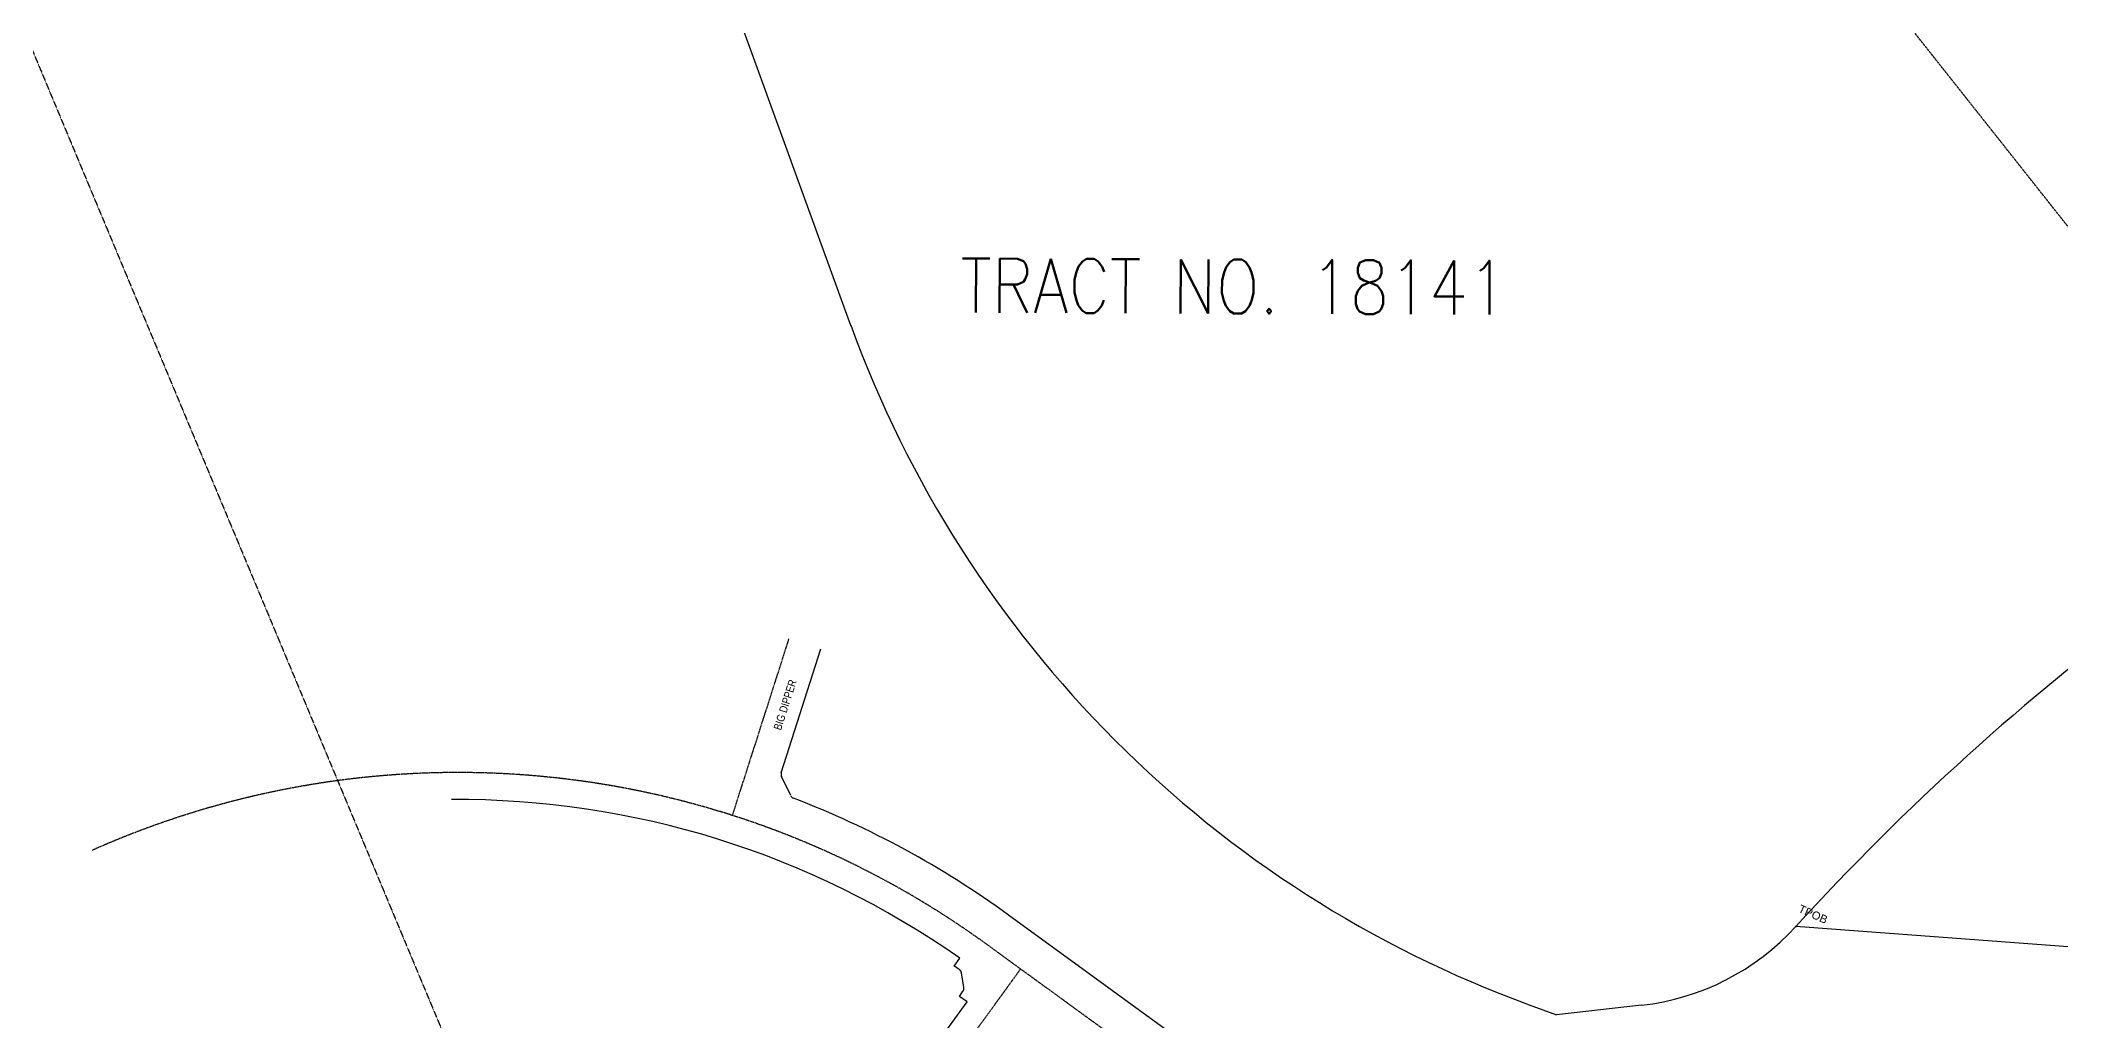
# Model space of a CAD drawing. Extents: x 6117139 to 6122428, y 2195785 to 2203370.
# Drawn here: x 6119397 to 6121417, y 2197265 to 2198244 of the extents above; entities that cross this region are included whole.
import ezdxf
from ezdxf.enums import TextEntityAlignment as Align

# ---------------------------------------------------------------- set-up
doc = ezdxf.new("R2010")
doc.units = 21
doc.header["$MEASUREMENT"] = 0
doc.linetypes.add('CENTER2', pattern=[1.125, 0.75, -0.125, 0.125, -0.125])
doc.linetypes.add('DASHED2', pattern=[0.375, 0.25, -0.125])
for name, color, linetype in [('V-ANNO', 7, 'Continuous'), ('V-LINE-CALC', 3, 'Continuous'), ('V-LINE-CNTR', 1, 'CENTER2'), ('V-LINE-PIQ', 2, 'Continuous'), ('V-LINE-RTWY', 1, 'Continuous'), ('V-LINE-TIE', 5, 'DASHED2'), ('V-NODE-TPOB', 7, 'Continuous')]:
    doc.layers.add(name, color=color, linetype=linetype)
doc.styles.add('L80', font='simplex.shx', dxfattribs={"width": 0.85, "height": 8})
doc.styles.add('LOTNUM', font='arial.ttf')
doc.styles.add('ST', font='x-opta1d.shx', dxfattribs={"width": 0.85, "height": 31.496063})

msp = doc.modelspace()

# ---------------------------------------------------------------- linework, layer by layer
at = {"layer": 'V-LINE-CALC'}
msp.add_line((6122029.9, 2197294.1), (6121152.4, 2197359.2), dxfattribs=at)
at = {"layer": 'V-LINE-CNTR'}
for p, q in [((6120089, 2197470.1), (6120145.6, 2197646.7)), ((6120583.5, 2197166.8), (6120343.6, 2197341.1)), ((6120377.1, 2197316.7), (6120268.2, 2197166.8))]:
    msp.add_line(p, q, dxfattribs=at)
for centre, radius, start, end in [((6121130, 2197794.4), 775, 264, 19), ((6119814.6, 2196613), 900, 54, 114)]:
    msp.add_arc(centre, radius, start, end, dxfattribs=at)
at = {"layer": 'V-LINE-PIQ'}
for p, q in [((6120067.1, 2198344.6), (6120207.2, 2197960)), ((6120885.8, 2197280.9), (6120913.1, 2197271)), ((6120998.1, 2197280.5), (6120913.1, 2197271))]:
    msp.add_line(p, q, dxfattribs=at)
for centre, radius, start, end in [((6121276, 2198349.4), 1137.5, 200.017, 249.9367), ((6122998.7, 2195675.1), 2499, 126.5183, 137.6306), ((6120970.7, 2197525), 246, 276.4034, 317.6306)]:
    msp.add_arc(centre, radius, start, end, dxfattribs=at)
at = {"layer": 'V-LINE-RTWY'}
for p, q in [((6120137.8, 2197512.8), (6120177.5, 2197636.5)), ((6120147.3, 2197489.9), (6120138.1, 2197509.1)), ((6120609.5, 2197193.1), (6120365.1, 2197370.6)), ((6120310.8, 2197319.7), (6120316.3, 2197327.4)), ((6120320.4, 2197298.2), (6120318, 2197312.8)), ((6120315.9, 2197289.4), (6120319.5, 2197294.5)), ((6120248.8, 2197180.9), (6120323.6, 2197283.8)), ((6120323.6, 2197283.8), (6120315.9, 2197289.4))]:
    msp.add_line(p, q, dxfattribs=at)
for centre, radius, start, end in [((6121130, 2197794.4), 808.5, 264, 19), ((6121130, 2197794.4), 741.5, 264, 19), ((6120142.6, 2197511.2), 5, 162.25, 205.6044), ((6119814.6, 2196613), 873, 54.9257, 90.434), ((6120151.8, 2197492), 5, 205.6044, 249.0151), ((6119814.6, 2196613), 936.5, 54, 69.0151), ((6119814.6, 2196613), 863.5, 54.5097, 54.9257), ((6120313.1, 2197312), 5, 9.4629, 54.5097), ((6120315.5, 2197297.4), 5, 324, 9.4629)]:
    msp.add_arc(centre, radius, start, end, dxfattribs=at)
at = {"layer": 'V-LINE-TIE'}
for p, q in [((6122029.9, 2197294.2), (6117267.9, 2203305.3)), ((6117267.9, 2203305.3), (6119964.6, 2196858.5))]:
    msp.add_line(p, q, dxfattribs=at)
at = {"layer": 'V-NODE-TPOB'}
msp.add_point((6121152.4, 2197359.2), dxfattribs=at)

# ---------------------------------------------------------------- texts
at = {"layer": 'V-ANNO', "style": 'L80', "width": 0.85}
msp.add_text('TRACT NO. 18141', height=54, rotation=359.7711, dxfattribs=at).set_placement((6120316.8, 2197972.6))
at = {"layer": 'V-ANNO', "style": 'ST', "width": 0.85}
msp.add_text('BIG DIPPER', height=8, rotation=72.25, dxfattribs=at).set_placement((6120141.6, 2197580.7), align=Align.MIDDLE_CENTER)
at = {"layer": 'V-ANNO', "color": 1, "style": 'LOTNUM'}
msp.add_text('TPOB', height=8, rotation=335.9545, dxfattribs=at).set_placement((6121169.6, 2197371.5), align=Align.MIDDLE)

doc.saveas('drawing.dxf')
